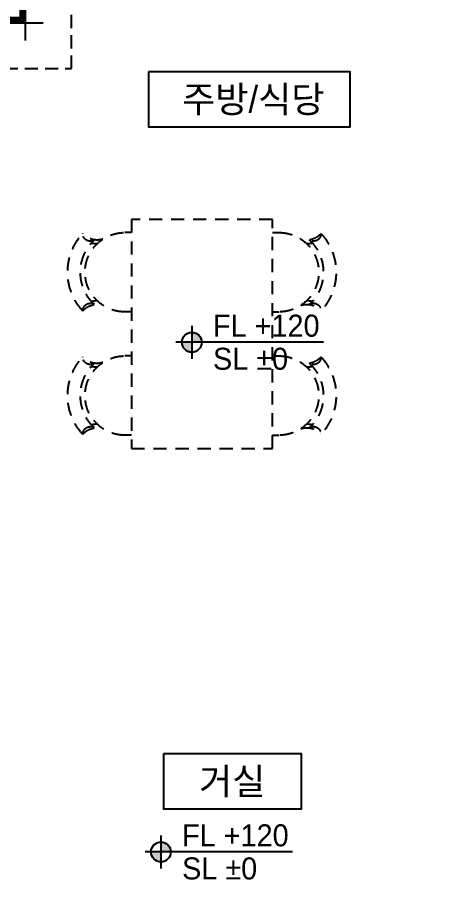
# Model space of a CAD drawing. Header units: millimetres. Extents: x -24416 to 92204, y -190080 to 23760.
# Drawn here: x 12671 to 15074, y -90446 to -85552 of the extents above; entities that cross this region are included whole.
import ezdxf
from ezdxf.enums import TextEntityAlignment as Align

# ---------------------------------------------------------------- set-up
doc = ezdxf.new("R2010")
doc.units = ezdxf.units.MM
doc.header["$LTSCALE"] = 50
for name, pattern in [('AUDIT_D_220706163347-0', [0]), ('HD', [2.5, 1.5, -1]), ('HID', [2.3, 1.5, -0.8])]:
    doc.linetypes.add(name, pattern=pattern)
for name, color, linetype in [('A-레벨', 7, 'AUDIT_D_220706163347-0'), ('A-창호부호', 4, 'Continuous'), ('dan1', 7, 'HID'), ('FUR_가구', 8, 'HD'), ('INS', 8, 'Continuous'), ('WAL_DRY', 7, 'Continuous'), ('실명', 3, 'AUDIT_D_220706163347-0'), ('실명박스', 7, 'AUDIT_D_220706163347-0')]:
    doc.layers.add(name, color=color, linetype=linetype)
doc.layers.add('MC', color=135, linetype='Continuous', plot=False)
doc.styles.add('HAUD01', font='Dotum.ttf')

# ---------------------------------------------------------------- blocks, each defined once
blk = doc.blocks.new('식탁-1300x800')
at = {"layer": 'FUR_가구'}
for p, q in [((75, 800), (75, 837.8)), ((525, 800), (525, 837.8)), ((775, 800), (775, 837.8)), ((1225, 800), (1225, 837.8)), ((75, 0), (75, -37.8)), ((525, 0), (525, -37.8)), ((775, 0), (775, -37.8)), ((1225, 0), (1225, -37.8))]:
    blk.add_line(p, q, dxfattribs=at)
blk.add_lwpolyline([(0, 800), (1300, 800), (1300, 0), (0, 0)], close=True, dxfattribs=at)
for centre, radius, start, end in [((300, 837.8), 323.6, 47.307, 132.693), ((1000, 837.8), 323.6, 47.307, 132.693), ((300, 837.8), 251.2, 43.0982, 136.9019), ((1000, 837.8), 251.2, 43.0981, 136.9018), ((300, 837.8), 225, 0, 180), ((81.5, 1033.2), 42.4, 325.904, 91.1712), ((11.9, 995.4), 105.6, 341.0855, 49.4454), ((518.5, 1033.2), 42.4, 88.8288, 214.096), ((588.1, 995.4), 105.6, 130.5546, 198.9145), ((1000, 837.8), 225, 360, 180), ((781.5, 1033.2), 42.4, 325.904, 91.1712), ((711.9, 995.4), 105.6, 341.0855, 49.4454), ((1218.5, 1033.2), 42.4, 88.8288, 214.096), ((1288.1, 995.4), 105.6, 130.5546, 198.9145), ((11.9, 995.4), 127.4, 359.9704, 14.5481), ((588.1, 995.4), 127.4, 165.452, 180.0296), ((711.9, 995.4), 127.4, 359.9704, 14.548), ((1288.1, 995.4), 127.4, 165.4519, 180.0296), ((300, -37.8), 225, 180, 360), ((1000, -37.8), 225, 180, 0), ((11.9, -195.4), 105.6, 310.5546, 18.9145), ((11.9, -195.4), 127.4, 345.4519, 0.0296), ((588.1, -195.4), 127.4, 179.9704, 194.548), ((588.1, -195.4), 105.6, 161.0855, 229.4454), ((711.9, -195.4), 105.6, 310.5546, 18.9145), ((711.9, -195.4), 127.4, 345.452, 0.0296), ((1288.1, -195.4), 127.4, 179.9704, 194.5481), ((1288.1, -195.4), 105.6, 161.0855, 229.4454), ((81.5, -233.2), 42.4, 268.8288, 34.096), ((300, -37.8), 251.2, 223.0981, 316.9018), ((518.5, -233.2), 42.4, 145.904, 271.1712), ((781.5, -233.2), 42.4, 268.8288, 34.096), ((1000, -37.8), 251.2, 223.0982, 316.9019), ((1218.5, -233.2), 42.4, 145.904, 271.1712), ((300, -37.8), 323.6, 227.307, 312.693), ((1000, -37.8), 323.6, 227.307, 312.693)]:
    blk.add_arc(centre, radius, start, end, dxfattribs=at)
blk = doc.blocks.new('U-121B(기본)1', base_point=(-58206.9, -129495.9))
at = {"layer": 'dan1'}
blk.add_lwpolyline([(-78826.9, -122115.9), (-77756.9, -122115.9), (-77756.9, -121675.9), (-75116.9, -121675.9), (-75116.9, -123270.9), (-74806.9, -123270.9)], dxfattribs=at)
at = {"layer": 'INS'}
for p, q in [((-78046.9, -121825.9), (-78046.9, -121385.9)), ((-78826.9, -121825.9), (-78046.9, -121825.9))]:
    blk.add_line(p, q, dxfattribs=at)
at = {"layer": 'MC'}
for p, q in [((-78016.9, -121955.9), (-78016.9, -119160.9)), ((-79126.9, -121855.9), (-77916.9, -121855.9))]:
    blk.add_line(p, q, dxfattribs=at)
at = {"layer": 'WAL_DRY'}
for p, q in [((-78036.9, -121835.9), (-78036.9, -121395.9)), ((-78026.9, -121845.9), (-78026.9, -121405.9)), ((-78826.9, -121835.9), (-78036.9, -121835.9)), ((-78826.9, -121845.9), (-78026.9, -121845.9))]:
    blk.add_line(p, q, dxfattribs=at)
at = {"layer": 'FUR_가구', "xscale": -1.000000000000002, "rotation": 90}
blk.add_blockref('식탁-1300x800', (-76616.9, -122970.9), dxfattribs=at)
blk = doc.blocks.new('A$Cb33ca4a3')
at = {"layer": 'A-레벨'}
h = blk.add_hatch(color=256, dxfattribs=at)
h.paths.add_polyline_path([(13661.9, -111212.4), (13661.9, -111156.2), (13605.6, -111156.2, 0.414214)])
h.paths.add_polyline_path([(13661.9, -111099.9), (13661.9, -111156.2), (13718.1, -111156.2, 0.414214)])
h = blk.add_hatch(color=256, dxfattribs=at)
h.paths.add_polyline_path([(13486.4, -114104.3), (13486.4, -114048.1), (13430.2, -114048.1, 0.414214)])
h.paths.add_polyline_path([(13486.4, -113991.8), (13486.4, -114048.1), (13542.7, -114048.1, 0.414214)])
for p, q in [((13661.9, -111062.4), (13661.9, -111249.9)), ((14409, -111156.2), (13571.9, -111156.2)), ((13486.4, -113954.3), (13486.4, -114141.8)), ((14233.5, -114048.1), (13396.4, -114048.1))]:
    blk.add_line(p, q, dxfattribs=at)
for centre in [(13661.9, -111156.2), (13486.4, -114048.1)]:
    blk.add_circle(centre, 56.2, dxfattribs=at)
at = {"layer": 'A-레벨', "color": 4, "style": 'HAUD01'}
for s, p in [('FL +120', (13781.9, -111124.2)), ('SL %%P0', (13781.9, -111312)), ('FL +120', (13606.5, -114016.1)), ('SL %%P0', (13606.5, -114203.9))]:
    blk.add_text(s, height=125, dxfattribs=at).set_placement(p)

msp = doc.modelspace()

# ---------------------------------------------------------------- linework, layer by layer
at = {"layer": '실명박스'}
for points in [[(13415.6, -85861.8), (13415.6, -86174.3), (14559.4, -86174.3), (14559.4, -85861.8)], [(13501.6, -89731.6), (13501.6, -90044.1), (14283.2, -90044.1), (14283.2, -89731.6)]]:
    msp.add_lwpolyline(points, close=True, dxfattribs=at)

# ---------------------------------------------------------------- block references
msp.add_blockref('U-121B(기본)1', (32528.9, -93223.4))
at = {"layer": 'A-창호부호'}
msp.add_blockref('A$Cb33ca4a3', (0, 23760), dxfattribs=at)

# ---------------------------------------------------------------- texts
at = {"layer": '실명', "style": 'HAUD01'}
for s, p in [('주방/식당', (14010.6, -86015.8)), ('거실', (13891, -89885.6))]:
    msp.add_text(s, height=150, dxfattribs=at).set_placement(p, align=Align.MIDDLE)

doc.saveas('drawing.dxf')
